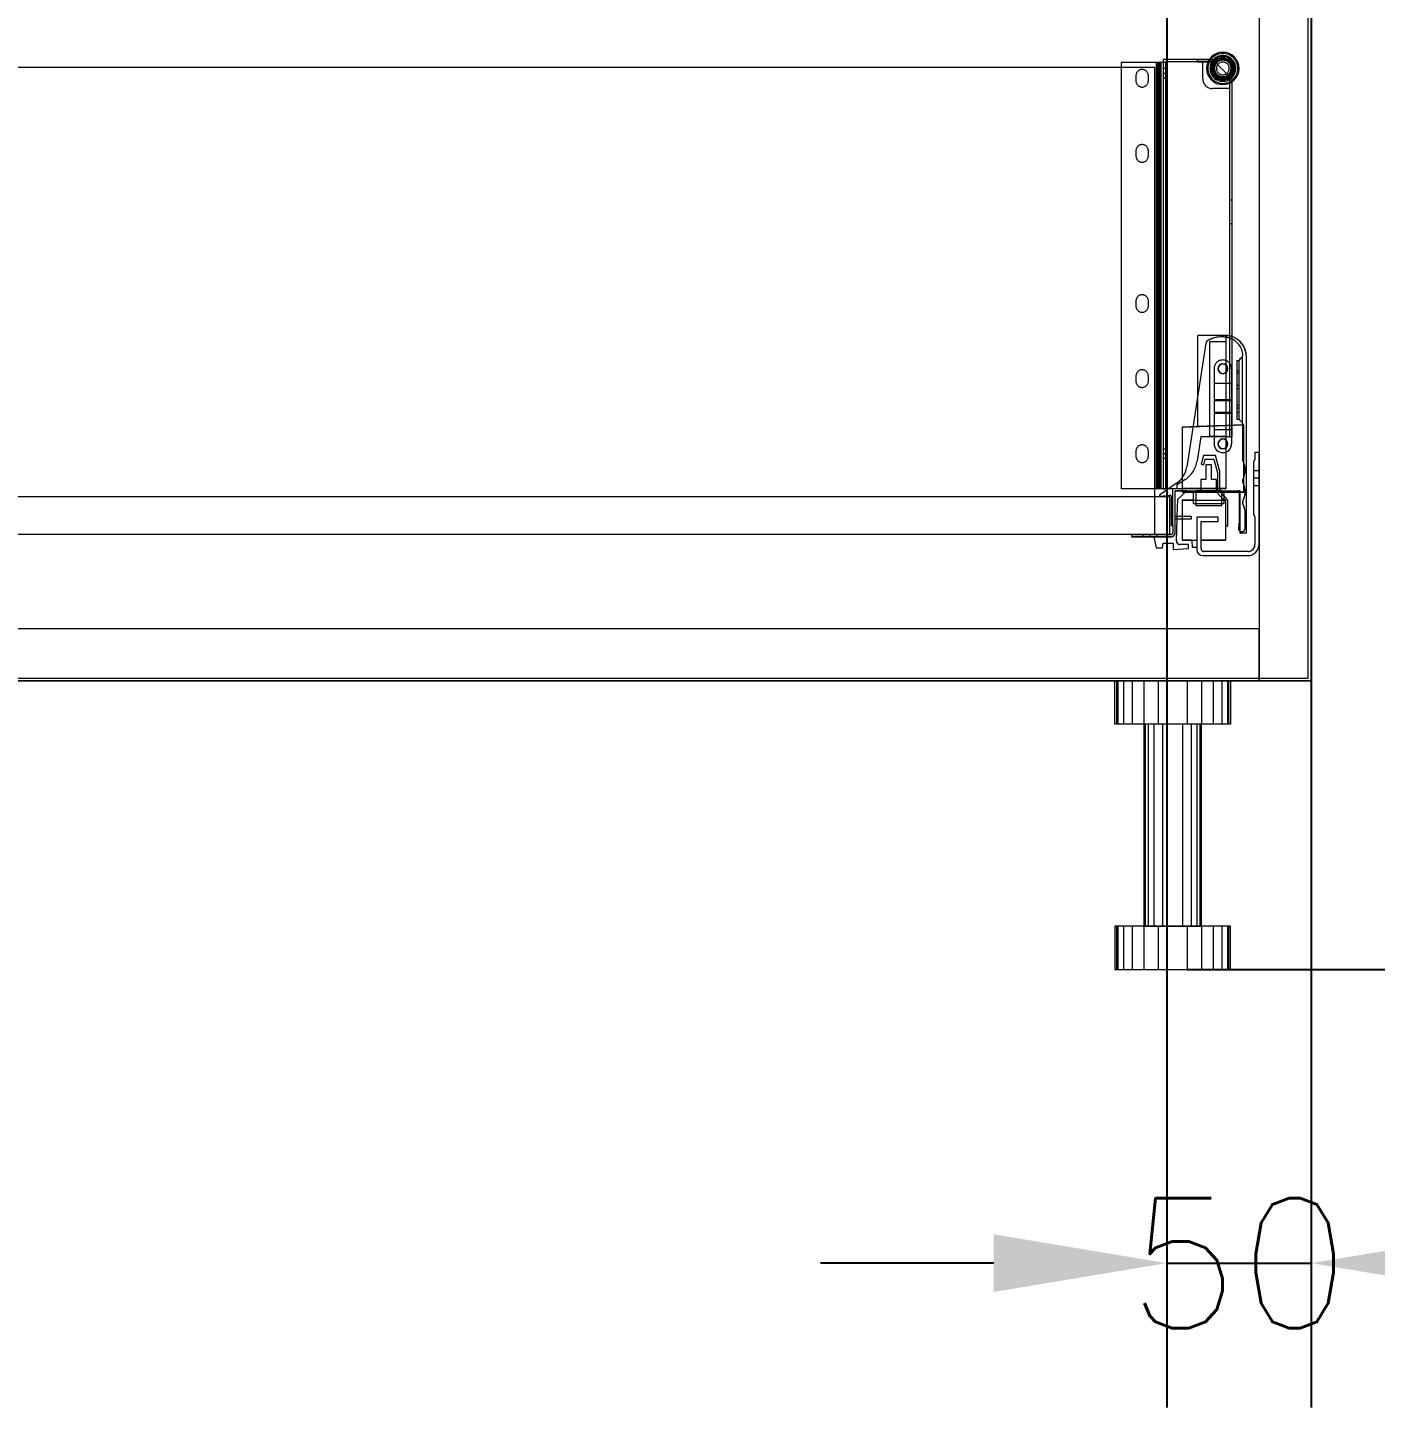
# Model space of a CAD drawing. Header units: millimetres. Extents: x 4065046 to 4134868, y -1476535 to -1460275.
# Drawn here: x 4075984.4 to 4076451.4, y -1474416.5 to -1473938.4 of the extents above; entities that cross this region are included whole.
import ezdxf

# ---------------------------------------------------------------- set-up
doc = ezdxf.new("R2010")
doc.units = ezdxf.units.MM
doc.header["$LTSCALE"] = 15
doc.header["$PDMODE"] = 35
doc.linetypes.add('ACAD_ISO02W100', pattern=[15, 12, -3])
doc.linetypes.add('HIDDEN', pattern=[9.525, 6.35, -3.175])
doc.layers.add('02___PRT_ALL_AXES', color=7, linetype='Continuous')
doc.layers.add('DEFAULT_2', color=8, linetype='HIDDEN')
doc.styles.add('ltromans', font='romans.shx')
doc.styles.add('ROMANS', font='tahoma.ttf')
doc.dimstyles.new('MD50', dxfattribs={"dimscale": 50, "dimtxt": 1.9, "dimasz": 1.3, "dimexe": 1.3, "dimexo": 2.38, "dimgap": 1, "dimtad": 1, "dimdec": 0, "dimzin": 3, "dimdsep": 46, "dimtxsty": 'ROMANS', "dimblk": 'OBLIQUE', "dimcen": -1.9, "dimdle": 1.3, "dimclrd": 150, "dimclre": 150, "dimclrt": 256, "dimadec": 0, "dimazin": 0, "dimtfac": 1, "dimtdec": 0, "dimtix": 1, "dimtmove": 2, "dimatfit": 3, "dimfxl": 1, "dimtolj": 1, "dimtzin": 3, "dimarcsym": 0})

# ---------------------------------------------------------------- blocks, each defined once
blk = doc.blocks.new('*D320')
at = {"color": 8, "ltscale": 0.25, "transparency": 16777216}
for p, q in [((4076379.17, -1473537.25), (4076591.26, -1473537.25)), ((4076386.17, -1474264.75), (4076591.26, -1474264.75))]:
    blk.add_line(p, q, dxfattribs=at)
at = {"color": 152, "ltscale": 0.25, "transparency": 16777216}
for p, q in [((4076541.26, -1473597.25), (4076541.26, -1473793.14)), ((4076541.26, -1474204.75), (4076541.26, -1474008.85))]:
    blk.add_line(p, q, dxfattribs=at)
at = {"color": 152, "linetype": 'ByBlock', "ltscale": 0.25, "transparency": 16777216}
for points in [[(4076531.26, -1473597.25), (4076551.26, -1473597.25), (4076541.26, -1473537.25)], [(4076531.26, -1474204.75), (4076551.26, -1474204.75), (4076541.26, -1474264.75)]]:
    blk.add_solid(points, dxfattribs=at)
at = {"layer": 'Defpoints', "color": 0, "linetype": 'ByBlock', "ltscale": 0.25, "transparency": 16777216}
for p in [(4076379.17, -1473537.25), (4076386.17, -1474264.75), (4076541.26, -1474264.75)]:
    blk.add_point(p, dxfattribs=at)
at = {"linetype": 'ByBlock', "lineweight": 20, "ltscale": 0.25, "transparency": 16777216, "insert": (4076541.26, -1473901), "char_height": 45, "attachment_point": 5, "rotation": 90, "style": 'ltromans'}
blk.add_mtext('\\A1;728', dxfattribs=at)
blk = doc.blocks.new('*D324')
at = {"color": 8, "ltscale": 0.25, "transparency": 16777216}
for p, q in [((4076379.17, -1473537.25), (4076379.17, -1474416.52)), ((4076429.17, -1473537.25), (4076429.17, -1474416.52))]:
    blk.add_line(p, q, dxfattribs=at)
at = {"color": 152, "ltscale": 0.25, "transparency": 16777216}
for p, q in [((4076319.17, -1474366.52), (4076259.17, -1474366.52)), ((4076379.17, -1474366.52), (4076429.17, -1474366.52)), ((4076489.17, -1474366.52), (4076549.17, -1474366.52))]:
    blk.add_line(p, q, dxfattribs=at)
at = {"color": 152, "linetype": 'ByBlock', "ltscale": 0.25, "transparency": 16777216}
for points in [[(4076319.17, -1474356.52), (4076319.17, -1474376.52), (4076379.17, -1474366.52)], [(4076489.17, -1474356.52), (4076489.17, -1474376.52), (4076429.17, -1474366.52)]]:
    blk.add_solid(points, dxfattribs=at)
at = {"layer": 'Defpoints', "color": 0, "linetype": 'ByBlock', "ltscale": 0.25, "transparency": 16777216}
for p in [(4076379.17, -1473537.25), (4076429.17, -1473537.25), (4076429.17, -1474366.52)]:
    blk.add_point(p, dxfattribs=at)
at = {"linetype": 'ByBlock', "lineweight": 20, "ltscale": 0.25, "transparency": 16777216, "insert": (4076404.17, -1474366.52), "char_height": 45, "attachment_point": 5, "style": 'ltromans'}
blk.add_mtext('\\A1;50', dxfattribs=at)

msp = doc.modelspace()

# ---------------------------------------------------------------- linework, layer by layer
at = {"linetype": 'Continuous', "lineweight": 20, "extrusion": (0, 1, 0)}
for p, q in [((4076377.91, -1473949.41), (4076377.91, -1474098.21)), ((4076393.87, -1473949.41), (4076377.91, -1473949.41)), ((4076374.94, -1473952.17), (4075583.39, -1473952.17)), ((4076375.47, -1473950.39), (4076363.27, -1473950.39)), ((4076363.27, -1473950.39), (4076363.27, -1473952.17)), ((4076374.94, -1474100.98), (4076374.94, -1473952.17)), ((4076375.47, -1473950.39), (4076375.47, -1474098.21)), ((4076375.96, -1473950.39), (4076375.47, -1473950.39)), ((4076375.96, -1473950.39), (4076375.96, -1474098.21)), ((4076376.61, -1473950.39), (4076375.96, -1473950.39)), ((4076377.1, -1473950.39), (4076376.61, -1473950.39)), ((4076376.61, -1473950.39), (4076376.61, -1474098.21)), ((4076377.1, -1473950.39), (4076377.1, -1474098.21)), ((4076377.91, -1473950.39), (4076377.1, -1473950.39)), ((4076394.5, -1473952.5), (4076394.5, -1473952.5)), ((4076395.31, -1473952.5), (4076394.5, -1473952.5)), ((4076401.82, -1473952.5), (4076402.63, -1473952.5)), ((4076402.63, -1473952.5), (4076402.63, -1473952.5)), ((4076401.65, -1473957.19), (4076401.65, -1474046.26)), ((4076392.7, -1474047.7), (4076386.06, -1474090.6)), ((4076404.25, -1474074.01), (4076404.25, -1474053.68)), ((4076404.37, -1474053.39), (4076405.24, -1474052.53)), ((4076405.23, -1474052.54), (4076405.24, -1474052.53)), ((4076405.23, -1474052.54), (4076405.23, -1474075.15)), ((4076405.24, -1474052.53), (4076405.24, -1474052.53)), ((4076405.48, -1474051.95), (4076405.48, -1474051.95)), ((4076406.69, -1474052.38), (4076406.69, -1474113.53)), ((4076395.51, -1474056.58), (4076395.51, -1474082.6)), ((4076401.61, -1474056.58), (4076401.61, -1474082.6)), ((4076405.24, -1474075.16), (4076404.37, -1474074.3)), ((4076405.47, -1474088.37), (4076405.47, -1474075.73)), ((4076409.7, -1474088.06), (4076409.13, -1474088.87)), ((4076409.7, -1474085.64), (4076409.7, -1474088.06)), ((4076411.17, -1474085.64), (4076409.7, -1474085.64)), ((4076411.17, -1474117.27), (4076411.17, -1474085.64)), ((4076406.29, -1474091.73), (4076406.29, -1474091.73)), ((4076409.13, -1474088.87), (4076409.13, -1474107.13)), ((4076382.42, -1474096.35), (4076376.71, -1474100.23)), ((4076405.47, -1474095.85), (4076405.47, -1474095.1)), ((4076405.5, -1474095), (4076405.5, -1474095)), ((4076380.23, -1474100.98), (4075578.1, -1474100.98)), ((4076375.47, -1474098.21), (4076374.94, -1474098.21)), ((4076375.96, -1474098.21), (4076375.47, -1474098.21)), ((4076376.61, -1474098.21), (4076375.96, -1474098.21)), ((4076377.1, -1474098.21), (4076376.61, -1474098.21)), ((4076376.61, -1474100.44), (4076376.61, -1474100.44)), ((4076376.87, -1474100.68), (4076380.23, -1474100.37)), ((4076376.87, -1474100.68), (4076380.23, -1474100.37)), ((4076376.87, -1474100.68), (4076376.87, -1474100.68)), ((4076377.91, -1474098.21), (4076377.1, -1474098.21)), ((4076377.91, -1474098.21), (4076377.91, -1474098.21)), ((4076379.69, -1474098.21), (4076377.91, -1474098.21)), ((4076378.72, -1474098.21), (4076378.72, -1474098.21)), ((4076380.23, -1474100.37), (4076380.23, -1474100.37)), ((4076380.23, -1474113.99), (4076380.23, -1474100.98)), ((4076380.67, -1474100.77), (4076380.67, -1474110.86)), ((4076382.06, -1474098.86), (4076404.17, -1474098.86)), ((4076382.06, -1474113.34), (4076382.06, -1474098.86)), ((4076386.04, -1474098.86), (4076382.06, -1474098.86)), ((4076382.75, -1474107.81), (4076382.96, -1474101.81)), ((4076382.96, -1474101.81), (4076386.04, -1474098.86)), ((4076382.96, -1474101.81), (4076386.04, -1474098.86)), ((4076384.42, -1474102.11), (4076384.42, -1474116.01)), ((4076388.25, -1474102.11), (4076384.42, -1474102.11)), ((4076388.79, -1474099.3), (4076385.58, -1474099.3)), ((4076385.58, -1474099.3), (4076388.79, -1474099.3)), ((4076386.04, -1474098.86), (4076386.04, -1474098.86)), ((4076386.04, -1474098.86), (4076389.21, -1474098.86)), ((4076389.21, -1474099.17), (4076388.25, -1474099.47)), ((4076388.25, -1474099.47), (4076388.25, -1474103.33)), ((4076389.21, -1474098.86), (4076389.21, -1474103.98)), ((4076398.16, -1474098.86), (4076389.21, -1474098.86)), ((4076398.16, -1474103.98), (4076398.16, -1474098.86)), ((4076398.16, -1474098.86), (4076404.17, -1474098.86)), ((4076399.07, -1474099.47), (4076398.16, -1474099.19)), ((4076404.17, -1474099.3), (4076398.53, -1474099.3)), ((4076398.53, -1474099.3), (4076404.17, -1474099.3)), ((4076399.07, -1474103.33), (4076399.07, -1474099.47)), ((4076400.31, -1474102.07), (4076399.07, -1474100.68)), ((4076399.62, -1474102.11), (4076399.07, -1474102.11)), ((4076399.62, -1474116.01), (4076399.62, -1474102.11)), ((4076400.31, -1474111.05), (4076400.31, -1474102.07)), ((4076404.17, -1474098.86), (4076404.17, -1474109.55)), ((4076405.47, -1474103.33), (4076405.47, -1474102.58)), ((4076405.5, -1474102.49), (4076405.5, -1474102.49)), ((4076406.29, -1474099.22), (4076406.29, -1474099.22)), ((4076388.25, -1474103.33), (4076389.21, -1474103.33)), ((4076389.21, -1474103.98), (4076398.16, -1474103.98)), ((4076389.21, -1474103.98), (4076398.16, -1474103.98)), ((4076398.16, -1474103.33), (4076399.07, -1474103.33)), ((4076406.29, -1474111.86), (4076406.29, -1474106.7)), ((4076409.13, -1474107.13), (4076409.7, -1474107.94)), ((4076409.13, -1474107.13), (4076409.13, -1474107.13)), ((4076409.13, -1474107.13), (4076409.7, -1474107.94)), ((4076380.67, -1474110.86), (4076381.24, -1474110.86)), ((4076380.67, -1474110.86), (4076380.67, -1474110.86)), ((4076380.67, -1474110.86), (4076381.24, -1474110.86)), ((4076381.24, -1474110.86), (4076381.24, -1474113.34)), ((4076384.42, -1474107.81), (4076382.06, -1474107.81)), ((4076382.06, -1474108.62), (4076384.42, -1474108.62)), ((4076382.06, -1474108.62), (4076384.42, -1474108.62)), ((4076382.46, -1474116.22), (4076382.72, -1474108.62)), ((4076389.54, -1474108), (4076389.54, -1474119.3)), ((4076396.94, -1474108), (4076389.54, -1474108)), ((4076391, -1474109.46), (4076396.94, -1474109.46)), ((4076391, -1474118.9), (4076391, -1474109.46)), ((4076391, -1474109.46), (4076396.94, -1474109.46)), ((4076396.94, -1474109.46), (4076396.94, -1474108)), ((4076396.94, -1474109.46), (4076396.94, -1474109.46)), ((4076399.62, -1474111.05), (4076400.31, -1474111.05)), ((4076399.62, -1474111.05), (4076400.31, -1474111.05)), ((4076400.31, -1474111.05), (4076400.31, -1474111.05)), ((4076403.93, -1474111.86), (4076403.93, -1474111.86)), ((4076404.17, -1474109.55), (4076403.94, -1474111.73)), ((4076406.29, -1474111.86), (4076406.29, -1474111.86)), ((4076409.7, -1474107.94), (4076409.7, -1474117.44)), ((4076380.23, -1474113.99), (4075578.1, -1474113.99)), ((4076366.85, -1474113.99), (4076366.85, -1474114.8)), ((4076380.59, -1474113.99), (4076366.85, -1474113.99)), ((4076374.59, -1474114.8), (4076366.85, -1474114.8)), ((4076366.85, -1474114.8), (4076366.85, -1474114.8)), ((4076366.85, -1474114.8), (4076380.59, -1474114.8)), ((4076370.92, -1474114.8), (4076373.36, -1474114.8)), ((4076370.92, -1474114.8), (4076373.36, -1474114.8)), ((4076370.92, -1474114.8), (4076373.36, -1474114.8)), ((4076370.92, -1474114.8), (4076373.36, -1474114.8)), ((4076373.36, -1474114.8), (4076374.59, -1474114.8)), ((4076373.36, -1474114.8), (4076374.59, -1474114.8)), ((4076373.36, -1474114.8), (4076375.8, -1474114.8)), ((4076373.36, -1474114.8), (4076375.8, -1474114.8)), ((4076374.59, -1474114.8), (4076375.42, -1474118.62)), ((4076374.59, -1474114.8), (4076375.42, -1474118.62)), ((4076380.59, -1474114.8), (4076374.59, -1474114.8)), ((4076374.59, -1474114.8), (4076374.59, -1474114.8)), ((4076377.64, -1474118.62), (4076377.83, -1474117)), ((4076377.83, -1474117), (4076381.32, -1474117)), ((4076377.83, -1474117), (4076381.32, -1474117)), ((4076380.59, -1474114.8), (4076380.59, -1474114.8)), ((4076381.32, -1474117), (4076381.32, -1474119.27)), ((4076382.06, -1474113.34), (4076382.06, -1474113.34)), ((4076384.42, -1474116.01), (4076384.42, -1474116.01)), ((4076387.91, -1474116.01), (4076384.42, -1474116.01)), ((4076384.42, -1474116.01), (4076389.54, -1474116.01)), ((4076388.05, -1474118.57), (4076387.91, -1474116.01)), ((4076387.91, -1474116.01), (4076389.54, -1474116.01)), ((4076387.91, -1474116.01), (4076387.91, -1474116.01)), ((4076388.05, -1474118.57), (4076387.91, -1474116.01)), ((4076399.62, -1474116.01), (4076391, -1474116.01)), ((4076391, -1474116.01), (4076399.62, -1474116.01)), ((4076399.62, -1474116.01), (4076399.62, -1474116.01)), ((4076404.58, -1474113.53), (4076404.58, -1474112.91)), ((4076406.69, -1474113.53), (4076404.58, -1474113.53)), ((4076406.69, -1474113.53), (4076404.58, -1474113.53)), ((4076404.58, -1474113.53), (4076404.58, -1474113.53)), ((4076406.69, -1474113.53), (4076406.69, -1474113.53)), ((4076375.42, -1474118.62), (4076377.64, -1474118.62)), ((4076375.42, -1474118.62), (4076375.42, -1474118.62)), ((4076375.42, -1474118.62), (4076377.64, -1474118.62)), ((4076377.64, -1474118.62), (4076377.64, -1474118.62)), ((4076381.32, -1474119.27), (4076386.69, -1474118.9)), ((4076381.32, -1474119.27), (4076386.69, -1474118.9)), ((4076381.32, -1474119.27), (4076381.32, -1474119.27)), ((4076386.69, -1474117.49), (4076383.68, -1474117.49)), ((4076386.69, -1474118.9), (4076386.69, -1474117.49)), ((4076386.69, -1474118.9), (4076386.69, -1474118.9)), ((4076388.05, -1474118.57), (4076388.05, -1474118.57)), ((4076389.54, -1474118.57), (4076388.05, -1474118.57)), ((4076389.54, -1474118.57), (4076388.05, -1474118.57)), ((4076389.54, -1474119.3), (4076389.54, -1474119.3)), ((4076391.57, -1474121.34), (4076407.1, -1474121.34)), ((4076391.57, -1474121.34), (4076391.57, -1474121.34)), ((4076391.57, -1474121.34), (4076407.1, -1474121.34)), ((4076407.38, -1474119.87), (4076391.98, -1474119.87)), ((4076407.1, -1474121.34), (4076407.1, -1474121.34)), ((4076411.17, -1474117.27), (4076411.17, -1474117.27))]:
    msp.add_line(p, q, dxfattribs=at)
at = {"color": 251, "linetype": 'ACAD_ISO02W100', "lineweight": 20, "extrusion": (0, 1, 0)}
for p, q in [((4076389.79, -1473949.41), (4076377.91, -1473949.41)), ((4076389.79, -1473950.22), (4076389.79, -1473949.41)), ((4076389.79, -1473949.41), (4076393.85, -1473949.41)), ((4076393.85, -1473950.22), (4076393.85, -1473949.41)), ((4076393.85, -1473949.41), (4076394.97, -1473949.41)), ((4076394.97, -1473949.41), (4076393.87, -1473949.41)), ((4076394.97, -1473949.41), (4076394.97, -1473949.41)), ((4076395.78, -1473950.22), (4076394.97, -1473949.41)), ((4076394.97, -1473949.41), (4076401.65, -1473956.1)), ((4076363.27, -1473952.17), (4076363.27, -1474098.21)), ((4076375.47, -1473950.39), (4076375.47, -1474098.21)), ((4076376.12, -1473950.39), (4076376.12, -1474098.21)), ((4076378.72, -1473950.39), (4076377.91, -1473950.39)), ((4076378.72, -1473952.58), (4076377.91, -1473952.58)), ((4076378.72, -1473954.21), (4076377.91, -1473954.21)), ((4076378.72, -1473954.21), (4076377.91, -1473954.21)), ((4076389.79, -1473950.22), (4076378.72, -1473950.22)), ((4076395.78, -1473950.22), (4076378.72, -1473950.22)), ((4076378.72, -1473950.22), (4076378.72, -1474098.21)), ((4076389.79, -1473950.22), (4076393.85, -1473950.22)), ((4076391.57, -1473956.04), (4076391.57, -1473950.22)), ((4076391.57, -1473950.22), (4076394.71, -1473950.22)), ((4076393.38, -1473952.5), (4076392.95, -1473952.5)), ((4076393.85, -1473950.22), (4076395.78, -1473950.22)), ((4076394.09, -1473952.5), (4076394.09, -1473952.5)), ((4076394.71, -1473950.22), (4076394.71, -1473950.22)), ((4076394.9, -1473952.5), (4076394.9, -1473952.5)), ((4076394.9, -1473952.5), (4076394.9, -1473952.5)), ((4076395.55, -1473952.5), (4076395.55, -1473952.5)), ((4076395.72, -1473952.5), (4076395.72, -1473952.5)), ((4076395.78, -1473950.22), (4076395.78, -1473950.22)), ((4076396.37, -1473952.5), (4076396.37, -1473952.5)), ((4076400.76, -1473952.5), (4076400.76, -1473952.5)), ((4076401.41, -1473952.5), (4076401.41, -1473952.5)), ((4076401.57, -1473952.5), (4076401.57, -1473952.5)), ((4076402.22, -1473952.5), (4076402.22, -1473952.5)), ((4076402.22, -1473952.5), (4076402.22, -1473952.5)), ((4076403.04, -1473952.5), (4076403.04, -1473952.5)), ((4076403.04, -1473952.5), (4076403.04, -1473952.5)), ((4076403.75, -1473952.5), (4076404.18, -1473952.5)), ((4076368.44, -1473955.02), (4076368.44, -1473956.81)), ((4076372.75, -1473956.81), (4076372.75, -1473955.02)), ((4076378.72, -1473955.83), (4076377.91, -1473955.83)), ((4076391.57, -1473956.04), (4076391.57, -1473956.04)), ((4076401.65, -1473956.1), (4076400.84, -1473955.28)), ((4076400.84, -1473955.28), (4076400.84, -1474080.16)), ((4076401.65, -1473956.1), (4076401.65, -1473957.19)), ((4076395.03, -1473959.49), (4076395.03, -1473959.49)), ((4076400.84, -1473959.49), (4076395.03, -1473959.49)), ((4076400.84, -1473959.49), (4076395.03, -1473959.49)), ((4076368.44, -1473981.04), (4076368.44, -1473982.83)), ((4076372.75, -1473982.83), (4076372.75, -1473981.04)), ((4076401.65, -1473998.12), (4076400.84, -1473998.12)), ((4076401.65, -1473998.12), (4076400.84, -1473998.12)), ((4076401.65, -1474006.41), (4076400.84, -1474006.41)), ((4076401.65, -1474006.41), (4076400.84, -1474006.41)), ((4076368.44, -1474033.08), (4076368.44, -1474034.87)), ((4076372.75, -1474034.87), (4076372.75, -1474033.08)), ((4076389.94, -1474076.61), (4076389.94, -1474045.05)), ((4076399.36, -1474045.05), (4076389.94, -1474045.05)), ((4076399.7, -1474045.06), (4076399.7, -1474045.69)), ((4076392.7, -1474047.7), (4076386.06, -1474090.6)), ((4076392.7, -1474047.7), (4076392.7, -1474047.7)), ((4076393.3, -1474046.82), (4076393.3, -1474046.82)), ((4076394.01, -1474079.93), (4076394.01, -1474047.17)), ((4076394.01, -1474047.17), (4076399.7, -1474047.17)), ((4076394.01, -1474047.17), (4076399.7, -1474047.17)), ((4076399.7, -1474098.05), (4076399.7, -1474045.69)), ((4076400.86, -1474045.96), (4076400.86, -1474045.96)), ((4076401.65, -1474046.26), (4076401.65, -1474080.16)), ((4076403.44, -1474053.68), (4076404.25, -1474053.68)), ((4076403.44, -1474053.68), (4076404.25, -1474053.68)), ((4076403.44, -1474053.68), (4076403.44, -1474058.15)), ((4076404.37, -1474053.39), (4076405.23, -1474052.54)), ((4076405.23, -1474052.54), (4076404.37, -1474053.39)), ((4076404.37, -1474053.39), (4076404.37, -1474053.39)), ((4076405.48, -1474051.92), (4076405.48, -1474051.92)), ((4076368.44, -1474059.1), (4076368.44, -1474060.89)), ((4076372.75, -1474060.89), (4076372.75, -1474059.1)), ((4076396.94, -1474056.58), (4076396.86, -1474056.58)), ((4076396.94, -1474056.58), (4076396.94, -1474056.58)), ((4076400.19, -1474056.58), (4076400.19, -1474056.58)), ((4076400.19, -1474056.58), (4076400.27, -1474056.58)), ((4076403.44, -1474057.34), (4076404.25, -1474057.34)), ((4076403.44, -1474057.34), (4076404.25, -1474057.34)), ((4076403.44, -1474058.15), (4076404.25, -1474058.15)), ((4076403.44, -1474058.15), (4076404.25, -1474058.15)), ((4076403.44, -1474058.15), (4076403.44, -1474062.22)), ((4076403.44, -1474058.15), (4076404.25, -1474058.15)), ((4076395.51, -1474061.54), (4076401.61, -1474061.54)), ((4076395.51, -1474061.54), (4076401.61, -1474061.54)), ((4076403.44, -1474062.22), (4076403.44, -1474070.08)), ((4076403.44, -1474062.22), (4076404.25, -1474062.22)), ((4076403.44, -1474063.44), (4076404.25, -1474063.44)), ((4076403.44, -1474063.44), (4076404.25, -1474063.44)), ((4076403.44, -1474063.44), (4076404.25, -1474063.44)), ((4076403.44, -1474063.44), (4076404.25, -1474063.44)), ((4076395.51, -1474067.2), (4076401.61, -1474067.2)), ((4076395.51, -1474067.61), (4076401.61, -1474067.61)), ((4076403.44, -1474069.15), (4076404.25, -1474069.15)), ((4076395.51, -1474071.57), (4076401.61, -1474071.57)), ((4076395.51, -1474071.98), (4076401.61, -1474071.98)), ((4076403.44, -1474070.08), (4076404.25, -1474070.08)), ((4076403.44, -1474070.08), (4076403.44, -1474071.57)), ((4076403.44, -1474071.57), (4076404.25, -1474071.57)), ((4076403.44, -1474071.57), (4076404.25, -1474071.57)), ((4076403.44, -1474071.57), (4076403.44, -1474074.01)), ((4076403.44, -1474074.01), (4076404.25, -1474074.01)), ((4076403.44, -1474074.01), (4076404.25, -1474074.01)), ((4076403.44, -1474074.01), (4076403.44, -1474074.01)), ((4076404.25, -1474074.01), (4076404.25, -1474074.01)), ((4076384.5, -1474076.8), (4076405.88, -1474076.06)), ((4076389.94, -1474076.61), (4076384.5, -1474076.8)), ((4076384.5, -1474076.8), (4076384.5, -1474098.05)), ((4076405.88, -1474076.06), (4076389.94, -1474076.61)), ((4076395.51, -1474077.64), (4076401.61, -1474077.64)), ((4076395.51, -1474077.64), (4076401.61, -1474077.64)), ((4076404.37, -1474074.3), (4076405.23, -1474075.15)), ((4076404.37, -1474074.3), (4076404.37, -1474074.3)), ((4076405.24, -1474075.16), (4076404.37, -1474074.3)), ((4076405.23, -1474075.15), (4076405.23, -1474075.15)), ((4076405.24, -1474075.16), (4076405.24, -1474075.16)), ((4076405.88, -1474099.3), (4076405.88, -1474076.06)), ((4076390.94, -1474080.16), (4076389.66, -1474088.44)), ((4076401.65, -1474080.16), (4076390.94, -1474080.16)), ((4076394.01, -1474079.93), (4076394.01, -1474079.93)), ((4076394.01, -1474079.93), (4076399.7, -1474079.93)), ((4076394.01, -1474079.93), (4076399.7, -1474079.93)), ((4076395.51, -1474082.6), (4076395.51, -1474082.6)), ((4076396.94, -1474082.6), (4076396.86, -1474082.6)), ((4076396.94, -1474082.6), (4076396.94, -1474082.6)), ((4076400.19, -1474082.6), (4076400.19, -1474082.6)), ((4076400.19, -1474082.6), (4076400.27, -1474082.6)), ((4076400.84, -1474080.16), (4076400.84, -1474080.16)), ((4076400.84, -1474080.16), (4076401.65, -1474080.16)), ((4076401.61, -1474082.6), (4076401.61, -1474082.6)), ((4076401.65, -1474080.16), (4076401.65, -1474080.16)), ((4076368.44, -1474085.12), (4076368.44, -1474086.91)), ((4076372.75, -1474086.91), (4076372.75, -1474085.12)), ((4076378.72, -1474084.39), (4076377.91, -1474084.39)), ((4076378.72, -1474086.02), (4076377.91, -1474086.02)), ((4076378.72, -1474086.02), (4076377.91, -1474086.02)), ((4076378.72, -1474087.64), (4076377.91, -1474087.64)), ((4076391.87, -1474086.66), (4076391.06, -1474089.67)), ((4076391.87, -1474086.66), (4076391.06, -1474089.67)), ((4076391.87, -1474086.66), (4076391.87, -1474086.66)), ((4076396.07, -1474086.66), (4076391.87, -1474086.66)), ((4076396.07, -1474086.66), (4076391.87, -1474086.66)), ((4076391.95, -1474089.91), (4076392.49, -1474087.88)), ((4076391.95, -1474089.91), (4076392.49, -1474087.88)), ((4076392.49, -1474087.88), (4076392.49, -1474087.88)), ((4076392.49, -1474087.88), (4076395.44, -1474087.88)), ((4076392.49, -1474087.88), (4076395.44, -1474087.88)), ((4076395.44, -1474087.88), (4076395.44, -1474087.88)), ((4076395.44, -1474087.88), (4076396.73, -1474092.69)), ((4076395.44, -1474087.88), (4076396.73, -1474092.69)), ((4076396.07, -1474086.66), (4076396.07, -1474086.66)), ((4076397.55, -1474092.18), (4076396.07, -1474086.66)), ((4076397.55, -1474092.18), (4076396.07, -1474086.66)), ((4076405.47, -1474088.37), (4076405.47, -1474088.37)), ((4076405.5, -1474088.47), (4076405.5, -1474088.46)), ((4076409.7, -1474088.06), (4076409.13, -1474088.87)), ((4076411.17, -1474085.64), (4076409.7, -1474085.64)), ((4076409.7, -1474088.06), (4076409.7, -1474088.06)), ((4076386.06, -1474090.6), (4076386.06, -1474090.6)), ((4076391.06, -1474089.67), (4076391.06, -1474089.67)), ((4076391.06, -1474089.67), (4076391.95, -1474089.91)), ((4076391.06, -1474089.67), (4076391.95, -1474089.91)), ((4076391.95, -1474089.91), (4076391.95, -1474089.91)), ((4076394.66, -1474089.83), (4076392.63, -1474089.83)), ((4076392.63, -1474089.83), (4076392.63, -1474094.97)), ((4076394.66, -1474089.83), (4076392.63, -1474089.83)), ((4076394.66, -1474094.97), (4076394.66, -1474089.83)), ((4076396.73, -1474092.69), (4076396.73, -1474099.69)), ((4076397.55, -1474097.69), (4076397.55, -1474092.18)), ((4076409.13, -1474091.86), (4076411.17, -1474091.86)), ((4076409.13, -1474091.86), (4076411.17, -1474091.86)), ((4076409.13, -1474091.86), (4076411.17, -1474091.86)), ((4076409.13, -1474091.86), (4076411.17, -1474091.86)), ((4076409.13, -1474091.86), (4076411.17, -1474091.86)), ((4076409.13, -1474091.86), (4076411.17, -1474091.86)), ((4076409.13, -1474091.86), (4076411.17, -1474091.86)), ((4076409.13, -1474091.86), (4076411.17, -1474091.86)), ((4076409.13, -1474091.86), (4076411.17, -1474091.86)), ((4076409.13, -1474091.86), (4076411.17, -1474091.86)), ((4076409.13, -1474091.86), (4076411.17, -1474091.86)), ((4076409.13, -1474091.86), (4076411.17, -1474091.86)), ((4076409.13, -1474091.86), (4076411.17, -1474091.86)), ((4076409.13, -1474091.86), (4076411.17, -1474091.86)), ((4076409.13, -1474091.86), (4076411.17, -1474091.86)), ((4076409.13, -1474091.86), (4076411.17, -1474091.86)), ((4076409.13, -1474091.86), (4076411.17, -1474091.86)), ((4076409.13, -1474091.86), (4076411.17, -1474091.86)), ((4076409.13, -1474091.86), (4076411.17, -1474091.86)), ((4076409.13, -1474091.86), (4076411.17, -1474091.86)), ((4076409.13, -1474091.86), (4076411.17, -1474091.86)), ((4076409.13, -1474091.86), (4076411.17, -1474091.86)), ((4076409.13, -1474091.86), (4076411.17, -1474091.86)), ((4076409.13, -1474091.86), (4076411.17, -1474091.86)), ((4076409.13, -1474091.86), (4076411.17, -1474091.86)), ((4076409.13, -1474091.86), (4076411.17, -1474091.86)), ((4076409.13, -1474091.86), (4076411.17, -1474091.86)), ((4076382.42, -1474096.35), (4076376.71, -1474100.23)), ((4076381.24, -1474110.86), (4076381.24, -1474098.05)), ((4076381.24, -1474098.05), (4076399.7, -1474098.05)), ((4076381.24, -1474098.05), (4076384.5, -1474098.05)), ((4076382.42, -1474096.35), (4076382.42, -1474096.35)), ((4076385.5, -1474095.01), (4076382.67, -1474096.93)), ((4076382.67, -1474096.93), (4076382.67, -1474098.21)), ((4076399.7, -1474098.05), (4076384.5, -1474098.05)), ((4076384.5, -1474098.05), (4076384.5, -1474098.86)), ((4076392.63, -1474094.97), (4076390.91, -1474094.97)), ((4076390.91, -1474094.97), (4076390.91, -1474098.64)), ((4076392.63, -1474094.97), (4076390.91, -1474094.97)), ((4076392.63, -1474094.97), (4076392.63, -1474094.97)), ((4076394.66, -1474094.97), (4076394.66, -1474094.97)), ((4076396.34, -1474094.97), (4076394.66, -1474094.97)), ((4076396.34, -1474094.97), (4076394.66, -1474094.97)), ((4076396.34, -1474098.61), (4076396.34, -1474094.97)), ((4076397.55, -1474097.69), (4076397.55, -1474097.69)), ((4076397.78, -1474099.24), (4076397.55, -1474097.69)), ((4076397.78, -1474099.24), (4076397.55, -1474097.69)), ((4076399.7, -1474098.05), (4076399.7, -1474098.05)), ((4076405.47, -1474095.85), (4076405.47, -1474095.85)), ((4076405.5, -1474095.95), (4076405.5, -1474095.95)), ((4076409.13, -1474094.42), (4076411.17, -1474094.42)), ((4076409.13, -1474094.42), (4076411.17, -1474094.42)), ((4076409.13, -1474094.42), (4076411.17, -1474094.42)), ((4076409.13, -1474094.42), (4076411.17, -1474094.42)), ((4076409.13, -1474096.98), (4076411.17, -1474096.98)), ((4076409.13, -1474096.98), (4076411.17, -1474096.98)), ((4076409.13, -1474096.98), (4076411.17, -1474096.98)), ((4076409.13, -1474096.98), (4076411.17, -1474096.98)), ((4076409.13, -1474096.98), (4076411.17, -1474096.98)), ((4076409.13, -1474096.98), (4076411.17, -1474096.98)), ((4076409.13, -1474096.98), (4076411.17, -1474096.98)), ((4076409.13, -1474096.98), (4076411.17, -1474096.98)), ((4076409.13, -1474096.98), (4076411.17, -1474096.98)), ((4076409.13, -1474096.98), (4076411.17, -1474096.98)), ((4076409.13, -1474096.98), (4076411.17, -1474096.98)), ((4076409.13, -1474096.98), (4076411.17, -1474096.98)), ((4076409.13, -1474096.98), (4076411.17, -1474096.98)), ((4076409.13, -1474096.98), (4076411.17, -1474096.98)), ((4076409.13, -1474096.98), (4076411.17, -1474096.98)), ((4076409.13, -1474096.98), (4076411.17, -1474096.98)), ((4076409.13, -1474096.98), (4076411.17, -1474096.98)), ((4076409.13, -1474096.98), (4076411.17, -1474096.98)), ((4076409.13, -1474096.98), (4076411.17, -1474096.98)), ((4076409.13, -1474096.98), (4076411.17, -1474096.98)), ((4076409.13, -1474096.98), (4076411.17, -1474096.98)), ((4076409.13, -1474096.98), (4076411.17, -1474096.98)), ((4076409.13, -1474096.98), (4076411.17, -1474096.98)), ((4076409.13, -1474096.98), (4076411.17, -1474096.98)), ((4076409.13, -1474096.98), (4076411.17, -1474096.98)), ((4076409.13, -1474096.98), (4076411.17, -1474096.98)), ((4076409.13, -1474096.98), (4076411.17, -1474096.98)), ((4076374.94, -1474098.21), (4076363.27, -1474098.21)), ((4076374.94, -1474113.99), (4076374.94, -1474100.98)), ((4076376.71, -1474100.23), (4076376.71, -1474100.23)), ((4076377.91, -1474098.21), (4076378.72, -1474098.21)), ((4076382.67, -1474098.21), (4076379.69, -1474098.21)), ((4076384.5, -1474098.86), (4076382.06, -1474098.86)), ((4076386.04, -1474098.86), (4076382.06, -1474098.86)), ((4076384.42, -1474102.11), (4076399.62, -1474102.11)), ((4076384.5, -1474098.86), (4076384.5, -1474099.3)), ((4076384.5, -1474098.86), (4076386.04, -1474098.86)), ((4076385.58, -1474099.3), (4076384.5, -1474099.3)), ((4076384.5, -1474099.3), (4076385.58, -1474099.3)), ((4076384.5, -1474099.3), (4076384.5, -1474099.3)), ((4076390.91, -1474098.64), (4076388.25, -1474099.47)), ((4076388.25, -1474102.11), (4076399.07, -1474102.11)), ((4076398.53, -1474099.3), (4076388.79, -1474099.3)), ((4076388.79, -1474099.3), (4076398.53, -1474099.3)), ((4076390.91, -1474098.64), (4076389.21, -1474099.17)), ((4076389.21, -1474098.86), (4076398.16, -1474098.86)), ((4076398.16, -1474098.86), (4076389.21, -1474098.86)), ((4076390.91, -1474098.64), (4076390.91, -1474098.64)), ((4076399.07, -1474099.47), (4076396.34, -1474098.61)), ((4076398.16, -1474099.19), (4076396.34, -1474098.61)), ((4076396.34, -1474098.61), (4076396.34, -1474098.61)), ((4076396.73, -1474099.69), (4076396.73, -1474099.69)), ((4076396.73, -1474099.69), (4076398.92, -1474102.11)), ((4076396.73, -1474099.69), (4076398.92, -1474102.11)), ((4076397.78, -1474099.24), (4076397.78, -1474099.24)), ((4076399.07, -1474100.68), (4076397.78, -1474099.24)), ((4076400.31, -1474102.07), (4076397.78, -1474099.24)), ((4076398.92, -1474102.11), (4076399.62, -1474102.11)), ((4076398.92, -1474102.11), (4076399.62, -1474102.11)), ((4076398.92, -1474102.11), (4076398.92, -1474102.11)), ((4076404.58, -1474098.86), (4076404.17, -1474098.86)), ((4076404.17, -1474098.86), (4076404.58, -1474098.86)), ((4076405.88, -1474099.3), (4076404.17, -1474099.3)), ((4076404.17, -1474099.3), (4076404.58, -1474099.3)), ((4076404.58, -1474112.91), (4076404.58, -1474098.86)), ((4076404.58, -1474099.3), (4076405.88, -1474099.3)), ((4076405.88, -1474099.3), (4076405.88, -1474099.3)), ((4076389.21, -1474103.33), (4076398.16, -1474103.33)), ((4076405.47, -1474103.33), (4076405.47, -1474103.33)), ((4076405.5, -1474103.43), (4076405.5, -1474103.43)), ((4076387.75, -1474107.81), (4076382.06, -1474107.81)), ((4076382.72, -1474108.62), (4076382.75, -1474107.81)), ((4076387.75, -1474107.81), (4076384.42, -1474107.81)), ((4076384.42, -1474108.62), (4076387.75, -1474108.62)), ((4076384.42, -1474108.62), (4076387.75, -1474108.62)), ((4076387.75, -1474108.62), (4076387.75, -1474107.81)), ((4076387.75, -1474108.62), (4076387.75, -1474108.62)), ((4076396.94, -1474108), (4076389.54, -1474108)), ((4076404.17, -1474109.55), (4076403.94, -1474111.73)), ((4076403.94, -1474111.73), (4076403.94, -1474111.73)), ((4076404.17, -1474109.55), (4076404.17, -1474109.55)), ((4076366.85, -1474113.99), (4076380.59, -1474113.99)), ((4076370.92, -1474113.99), (4076373.36, -1474113.99)), ((4076370.92, -1474113.99), (4076373.36, -1474113.99)), ((4076370.92, -1474113.99), (4076373.36, -1474113.99)), ((4076370.92, -1474113.99), (4076373.36, -1474113.99)), ((4076370.92, -1474114.8), (4076370.92, -1474113.99)), ((4076370.92, -1474114.8), (4076370.92, -1474114.8)), ((4076370.92, -1474114.8), (4076370.92, -1474114.8)), ((4076370.92, -1474114.8), (4076370.92, -1474114.8)), ((4076373.36, -1474114.8), (4076373.36, -1474113.99)), ((4076373.36, -1474113.99), (4076375.8, -1474113.99)), ((4076373.36, -1474113.99), (4076375.8, -1474113.99)), ((4076373.36, -1474113.99), (4076375.8, -1474113.99)), ((4076373.36, -1474113.99), (4076375.8, -1474113.99)), ((4076380.59, -1474114.8), (4076374.59, -1474114.8)), ((4076380.59, -1474114.8), (4076374.59, -1474114.8)), ((4076374.59, -1474114.8), (4076375.8, -1474114.8)), ((4076374.59, -1474114.8), (4076375.8, -1474114.8)), ((4076375.8, -1474114.8), (4076375.8, -1474113.99)), ((4076375.8, -1474114.8), (4076375.8, -1474114.8)), ((4076375.8, -1474114.8), (4076375.8, -1474114.8)), ((4076375.8, -1474114.8), (4076375.8, -1474114.8)), ((4076380.59, -1474113.99), (4076380.59, -1474113.99)), ((4076380.59, -1474114.8), (4076380.59, -1474114.8)), ((4076381.24, -1474113.34), (4076381.24, -1474113.34)), ((4076382.06, -1474113.34), (4076382.06, -1474113.34)), ((4076382.46, -1474116.27), (4076382.46, -1474116.27)), ((4076383.68, -1474117.49), (4076383.68, -1474117.49)), ((4076386.69, -1474117.49), (4076383.68, -1474117.49)), ((4076391, -1474118.9), (4076391, -1474118.9)), ((4076391.98, -1474119.87), (4076391.98, -1474119.87)), ((4076407.38, -1474119.87), (4076391.98, -1474119.87)), ((4076407.38, -1474119.87), (4076407.38, -1474119.87)), ((4076409.7, -1474117.44), (4076409.7, -1474117.44))]:
    msp.add_line(p, q, dxfattribs=at)
at = {"lineweight": 20}
for p, q in [((4076361.67, -1474164.75), (4076361.67, -1474179.75)), ((4076362.17, -1474164.75), (4076362.17, -1474179.75)), ((4076364.17, -1474164.75), (4076364.17, -1474179.75)), ((4076367.17, -1474164.75), (4076367.17, -1474179.75)), ((4076371.17, -1474164.75), (4076371.17, -1474179.75)), ((4076376.17, -1474164.75), (4076376.17, -1474179.75)), ((4076386.17, -1474164.75), (4076386.17, -1474179.75)), ((4076391.17, -1474164.75), (4076391.17, -1474179.75)), ((4076395.17, -1474164.75), (4076395.17, -1474179.75)), ((4076398.17, -1474164.75), (4076398.17, -1474179.75)), ((4076400.17, -1474164.75), (4076400.17, -1474179.75)), ((4076400.67, -1474179.75), (4076400.67, -1474164.75)), ((4076371.67, -1474179.75), (4076371.67, -1474249.75)), ((4076372.67, -1474179.75), (4076372.67, -1474249.75)), ((4076374.67, -1474179.75), (4076374.67, -1474249.75)), ((4076377.67, -1474179.75), (4076377.67, -1474249.75)), ((4076384.67, -1474249.75), (4076384.67, -1474179.75)), ((4076387.67, -1474249.75), (4076387.67, -1474179.75)), ((4076389.67, -1474249.75), (4076389.67, -1474179.75)), ((4076390.67, -1474249.75), (4076390.67, -1474179.75)), ((4076361.67, -1474249.75), (4076361.67, -1474264.75)), ((4076362.17, -1474249.75), (4076362.17, -1474264.75)), ((4076364.17, -1474249.75), (4076364.17, -1474264.75)), ((4076367.17, -1474249.75), (4076367.17, -1474264.75)), ((4076371.17, -1474249.75), (4076371.17, -1474264.75)), ((4076376.17, -1474249.75), (4076376.17, -1474264.75)), ((4076386.17, -1474249.75), (4076386.17, -1474264.75)), ((4076391.17, -1474249.75), (4076391.17, -1474264.75)), ((4076395.17, -1474249.75), (4076395.17, -1474264.75)), ((4076398.17, -1474249.75), (4076398.17, -1474264.75)), ((4076400.17, -1474249.75), (4076400.17, -1474264.75)), ((4076400.67, -1474264.75), (4076400.67, -1474249.75))]:
    msp.add_line(p, q, dxfattribs=at)
for points in [[(4075529.17, -1473444.75), (4076429.17, -1473444.75), (4076429.17, -1474164.75), (4075529.17, -1474164.75)], [(4076361.17, -1474164.75), (4076401.17, -1474164.75), (4076401.17, -1474179.75), (4076361.17, -1474179.75)], [(4076391.17, -1474249.75), (4076391.17, -1474179.75), (4076371.17, -1474179.75), (4076371.17, -1474249.75)], [(4076361.17, -1474264.75), (4076401.17, -1474264.75), (4076401.17, -1474249.75), (4076361.17, -1474249.75)]]:
    msp.add_lwpolyline(points, close=True, dxfattribs=at)
at = {"color": 6, "lineweight": 20}
msp.add_lwpolyline([(4075530.24, -1474163.75), (4076428.17, -1474163.75), (4076428.17, -1473805.75), (4075530.24, -1473805.75)], close=True, dxfattribs=at)
at = {"linetype": 'Continuous', "lineweight": 20}
for centre, radius, start, end in [((4076398.56, -1473952.5), 5.62, 0, 180), ((4076398.56, -1473952.5), 4.07, 0, 180), ((4076398.56, -1473952.5), 3.25, 0, 180), ((4076398.56, -1473952.5), 5.62, 180, 0), ((4076398.56, -1473952.5), 4.07, 180, 0), ((4076398.56, -1473952.5), 4.07, 180, 0), ((4076398.56, -1473952.5), 3.25, 180, 0), ((4076399.36, -1474052.38), 7.34, 0, 71.7698), ((4076393.91, -1474047.88), 1.22, 119.8927, 171.2), ((4076398.08, -1474055.14), 9.6, 73.1736, 119.8927), ((4076398.98, -1474052.19), 6.51, 2.3587, 73.1736), ((4076398.56, -1474056.58), 1.71, 0, 180), ((4076398.56, -1474056.58), 1.63, 0.0001, 179.9999), ((4076398.56, -1474056.58), 1.63, 0, 180), ((4076404.66, -1474053.68), 0.407, 135, 180), ((4076404.66, -1474051.95), 0.813, 315, 0), ((4076404.66, -1474051.95), 0.813, 315, 0), ((4076404.66, -1474051.95), 0.813, 0, 2.3587), ((4076398.56, -1474056.58), 1.71, 180, 0), ((4076398.56, -1474056.58), 1.63, 180, 0), ((4076404.66, -1474074.01), 0.407, 180, 225), ((4076404.66, -1474075.73), 0.813, 0, 45), ((4076398.56, -1474082.6), 3.05, 180, 0), ((4076398.56, -1474082.6), 1.71, 0, 180), ((4076398.56, -1474082.6), 1.71, 180, 0), ((4076398.56, -1474082.6), 1.63, 0.0001, 179.9999), ((4076398.56, -1474082.6), 1.63, 0, 180), ((4076398.56, -1474082.6), 1.63, 180, 0), ((4076405.68, -1474088.37), 0.203, 180, 207.1892), ((4076399.13, -1474091.73), 7.16, 0, 27.1892), ((4076377.62, -1474089.29), 8.54, 304.2, 351.2), ((4076399.13, -1474091.73), 7.16, 332.8108, 0), ((4076399.13, -1474091.73), 7.16, 332.8108, 0), ((4076405.68, -1474095.1), 0.203, 152.8108, 180), ((4076405.68, -1474095.1), 0.203, 152.8108, 180), ((4076405.68, -1474095.85), 0.203, 180, 207.1892), ((4076399.13, -1474099.22), 7.16, 0, 27.1892), ((4076376.85, -1474100.44), 0.244, 124.2, 275.3), ((4076376.85, -1474100.44), 0.244, 180, 275.3), ((4076380.27, -1474100.77), 0.407, 0, 95.3), ((4076380.27, -1474100.77), 0.407, 0, 95.3), ((4076405.68, -1474102.58), 0.203, 152.8108, 180), ((4076405.68, -1474102.58), 0.203, 152.8108, 180), ((4076399.13, -1474099.22), 7.16, 332.8108, 0), ((4076399.13, -1474099.22), 7.16, 332.8108, 0), ((4076405.68, -1474103.33), 0.203, 180, 207.1892), ((4076399.13, -1474106.7), 7.16, 0, 27.1892), ((4076405.11, -1474111.86), 1.18, 173.8119, 0), ((4076405.11, -1474111.86), 1.18, 180, 243.4423), ((4076405.11, -1474111.86), 1.18, 243.4423, 0), ((4076380.59, -1474113.34), 0.651, 270, 0), ((4076380.59, -1474113.34), 1.46, 270, 0), ((4076380.59, -1474113.34), 1.46, 270, 0), ((4076383.68, -1474116.27), 1.22, 178, 270), ((4076383.68, -1474116.27), 1.22, 178, 179.9999), ((4076391.57, -1474119.3), 2.03, 180, 270), ((4076391.57, -1474119.3), 2.03, 180, 270), ((4076391.98, -1474118.9), 0.976, 180, 270), ((4076407.1, -1474117.27), 4.07, 270, 0), ((4076407.1, -1474117.27), 4.07, 270, 0), ((4076407.26, -1474117.44), 2.44, 272.6094, 0)]:
    msp.add_arc(centre, radius, start, end, dxfattribs=at)
at = {"color": 251, "linetype": 'ACAD_ISO02W100', "lineweight": 20}
for centre, radius, start, end in [((4076398.56, -1473952.5), 5.19, 0, 180), ((4076398.56, -1473952.5), 4.47, 0, 180), ((4076398.56, -1473952.5), 4.47, 0, 180), ((4076398.56, -1473952.5), 4.07, 0, 180), ((4076398.56, -1473952.5), 4.47, 300.6033, 149.3967), ((4076398.56, -1473952.5), 4.47, 300.6033, 149.3967), ((4076398.56, -1473952.5), 3.66, 0, 180), ((4076398.56, -1473952.5), 3.66, 0, 180), ((4076398.56, -1473952.5), 3.66, 0, 180), ((4076398.56, -1473952.5), 3.01, 0, 180), ((4076398.56, -1473952.5), 3.01, 0, 180), ((4076398.56, -1473952.5), 2.85, 0, 180), ((4076398.56, -1473952.5), 2.85, 0, 180), ((4076370.59, -1473955.02), 2.15, 0, 180), ((4076398.56, -1473952.5), 5.19, 180, 0), ((4076398.56, -1473952.5), 4.47, 180, 0), ((4076398.56, -1473952.5), 4.47, 180, 0), ((4076398.56, -1473952.5), 3.66, 180, 0), ((4076398.56, -1473952.5), 3.66, 180, 0), ((4076398.56, -1473952.5), 3.66, 180, 0), ((4076398.56, -1473952.5), 3.01, 180, 0), ((4076398.56, -1473952.5), 3.01, 180, 0), ((4076398.56, -1473952.5), 2.85, 180, 0), ((4076398.56, -1473952.5), 2.85, 180, 0), ((4076398.56, -1473952.5), 2.2, 0, 180), ((4076398.56, -1473952.5), 2.2, 0, 180), ((4076398.56, -1473952.5), 2.2, 180, 0), ((4076398.56, -1473952.5), 2.2, 180, 0), ((4076370.59, -1473956.81), 2.15, 180, 0), ((4076395.03, -1473956.04), 3.46, 180, 270), ((4076395.03, -1473956.04), 3.46, 180, 270), ((4076370.59, -1473981.04), 2.15, 0, 180), ((4076370.59, -1473982.83), 2.15, 180, 0), ((4076370.59, -1474033.08), 2.15, 0, 180), ((4076370.59, -1474034.87), 2.15, 180, 0), ((4076399.36, -1474052.38), 7.34, 0, 90), ((4076399.36, -1474052.38), 7.34, 71.7698, 87.3154), ((4076393.91, -1474047.88), 1.22, 119.8927, 171.2), ((4076398.08, -1474055.14), 9.6, 80.2826, 119.8927), ((4076398.08, -1474055.14), 9.6, 73.1736, 80.2826), ((4076398.98, -1474052.19), 6.51, 2.3587, 73.1736), ((4076398.56, -1474056.58), 3.05, 0, 180), ((4076398.56, -1474056.58), 3.05, 0, 180), ((4076404.66, -1474053.68), 0.407, 179.9972, 180), ((4076404.66, -1474053.68), 0.407, 179.9822, 180), ((4076404.66, -1474051.95), 0.813, 0, 2.3587), ((4076370.59, -1474059.1), 2.15, 0, 180), ((4076398.56, -1474056.58), 1.63, 180, 0), ((4076398.56, -1474056.58), 1.63, 179.9999, 180), ((4076398.56, -1474056.58), 1.63, 0, 0.0001), ((4076370.59, -1474060.89), 2.15, 180, 0), ((4076404.66, -1474074.01), 0.407, 180, 225), ((4076404.66, -1474074.01), 0.407, 180, 225), ((4076404.66, -1474075.73), 0.813, 0, 45), ((4076370.59, -1474085.12), 2.15, 0, 180), ((4076398.56, -1474082.6), 3.05, 180, 0), ((4076398.56, -1474082.6), 1.63, 179.9999, 180), ((4076398.56, -1474082.6), 1.63, 180, 0), ((4076398.56, -1474082.6), 1.63, 0, 0.0001), ((4076370.59, -1474086.91), 2.15, 180, 0), ((4076380.02, -1474086.94), 9.76, 304.2, 351.16), ((4076405.68, -1474088.37), 0.203, 180, 207.1892), ((4076399.13, -1474091.73), 7.16, 0, 27.1892), ((4076377.62, -1474089.29), 8.54, 304.2, 351.2), ((4076405.68, -1474095.85), 0.203, 180, 207.1892), ((4076399.13, -1474099.22), 7.16, 0, 27.1892), ((4076376.85, -1474100.44), 0.244, 124.2, 180), ((4076405.68, -1474103.33), 0.203, 180, 207.1892), ((4076399.13, -1474106.7), 7.16, 0, 27.1892), ((4076405.11, -1474111.86), 1.18, 173.8119, 180), ((4076380.59, -1474113.34), 0.651, 270, 0), ((4076380.59, -1474113.34), 1.46, 270, 0), ((4076380.59, -1474113.34), 1.46, 270, 0), ((4076383.68, -1474116.27), 1.22, 179.9999, 270), ((4076391.98, -1474118.9), 0.976, 180, 270), ((4076407.26, -1474117.44), 2.44, 272.6094, 0)]:
    msp.add_arc(centre, radius, start, end, dxfattribs=at)
msp.add_rational_spline([(4076399.36, -1474045.05), (4076399.47, -1474045.05), (4076399.59, -1474045.05), (4076399.7, -1474045.06)], [1, 0.999817063602, 0.999817063602, 1], degree=3, dxfattribs=at)
at = {"layer": '02___PRT_ALL_AXES', "color": 8, "linetype": 'HIDDEN', "lineweight": 20}
msp.add_line((4076381.67, -1474164.75), (4076396.67, -1474164.75), dxfattribs=at)
at = {"layer": 'DEFAULT_2', "linetype": 'HIDDEN', "lineweight": 20, "ltscale": 40}
for points in [[(4076429.17, -1473444.75), (4076411.17, -1473444.75), (4076411.17, -1474164.75), (4076429.17, -1474164.75)], [(4075547.17, -1474164.75), (4076411.17, -1474164.75), (4076411.17, -1474146.75), (4075547.17, -1474146.75)]]:
    msp.add_lwpolyline(points, close=True, dxfattribs=at)

# ---------------------------------------------------------------- dimensions: what is measured, and where the dimension line sits
at = {"color": 0, "linetype": 'ByBlock', "lineweight": 20, "ltscale": 0.25}
dim = msp.add_linear_dim(base=(4076429.17, -1474366.52), p1=(4076379.17, -1473537.25), p2=(4076429.17, -1473537.25), dimstyle='MD50', override={"dimtxt": 0.9, "dimasz": 1.2, "dimexe": 1, "dimexo": 0, "dimtad": 0, "dimtxsty": 'ltromans', "dimdle": 1.2, "dimclrd": 152, "dimclre": 8, "dimfxl": 0.5, "dimlwd": 65535, "dimlwe": 65535, "dimarcsym": 2}, dxfattribs=at)
dim.commit()
dim.dimension.update_dxf_attribs({"geometry": '*D324', "text_midpoint": (4076404.17, -1474366.52)})
dim = msp.add_linear_dim(base=(4076541.26431735, -1474264.74782747), p1=(4076379.16750241, -1473537.24782746), p2=(4076386.16750241, -1474264.74782746), angle=90, dimstyle='MD50', override={"dimtxt": 0.9, "dimasz": 1.2, "dimexe": 1, "dimexo": 0, "dimtad": 0, "dimtxsty": 'ltromans', "dimdle": 1.2, "dimclrd": 152, "dimclre": 8, "dimfxl": 0.5, "dimlwd": 65535, "dimlwe": 65535, "dimarcsym": 2}, dxfattribs=at)
dim.commit()
dim.dimension.update_dxf_attribs({"geometry": '*D320', "text_midpoint": (4076541.26431735, -1473900.99782747)})

doc.saveas('drawing.dxf')
